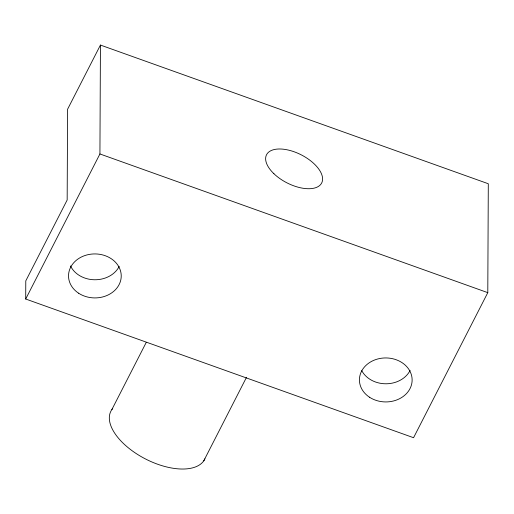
<?xml version="1.0" encoding="UTF-8"?>
<svg xmlns="http://www.w3.org/2000/svg" width="514" height="514" viewBox="0 0 514 514"><rect width="100%" height="100%" fill="white"/><g stroke="black" fill="none" stroke-linecap="round" stroke-linejoin="round"><path stroke-width="0.77" d="M25.7 299.019L25.784 280.869L67.167 200.004L67.585 109.251L100.436 45.059L488.3 183.749L487.792 292.652L413.564 437.71L25.7 299.019L99.928 153.962L100.436 45.059M111.866 409.574L146.233 342.42M203.762 460.852L246.527 377.27M99.928 153.962L487.792 292.652M204.932 458.835A52.717 26.754 27.1 0 1 143.143 457.717A52.717 26.754 27.1 0 1 112.733 408.457M410.101 370.453A26.355 21.999 0.3 0 1 386.008 383.785A26.355 21.999 0.3 0 1 361.734 370.613M119.203 266.438A26.355 21.999 0.3 0 1 94.679 279.764A26.355 21.999 0.3 0 1 70.502 265.937M273.917 173.719A30.968 15.716 27.1 0 0 321.61 183.112A30.968 15.716 27.1 0 0 286.818 149.741A30.968 15.716 27.1 0 0 273.917 173.719M78.61 293.205A26.355 21.999 0.3 0 0 120.97 279.063A26.355 21.999 0.3 0 0 85.048 255.497A26.355 21.999 0.3 0 0 78.61 293.205M369.508 397.219A26.355 21.999 0.3 0 0 411.868 383.078A26.355 21.999 0.3 0 0 375.946 359.511A26.355 21.999 0.3 0 0 369.508 397.219"/></g></svg>
